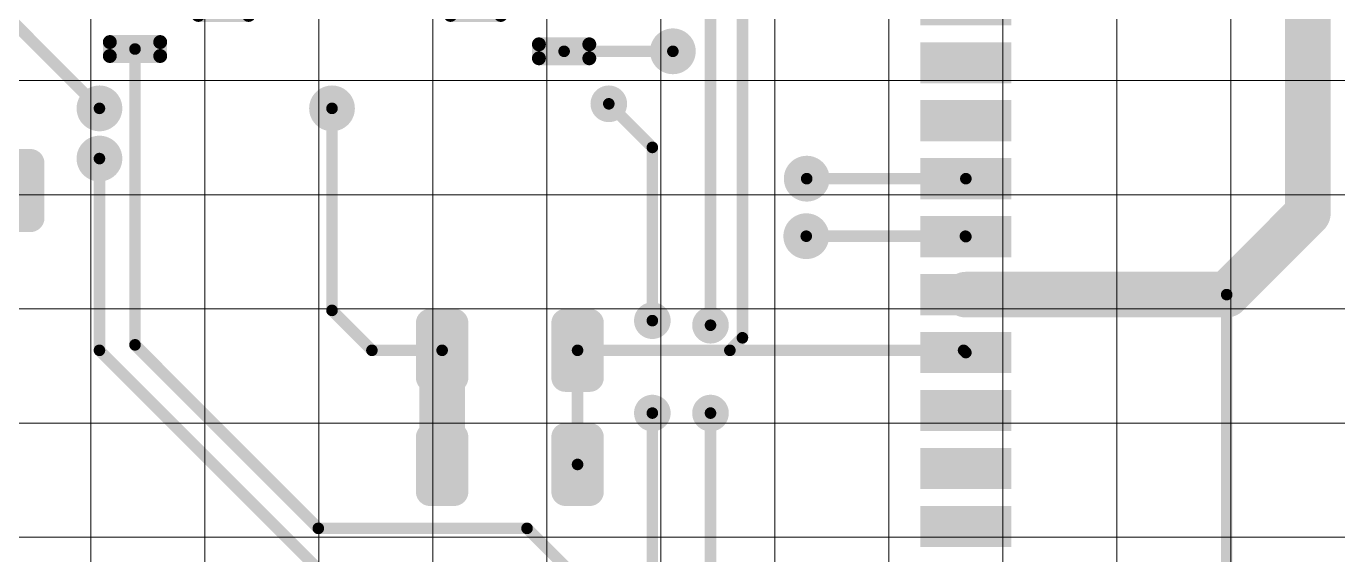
# Model space of a CAD drawing. Extents: x 1996 to 2593, y 74 to 494.
# Drawn here: x 2113.58 to 2142.34, y 349.61 to 361.19 of the extents above; entities that cross this region are included whole.
import ezdxf

# ---------------------------------------------------------------- set-up
doc = ezdxf.new("R2010")
doc.units = 0
doc.header["$MEASUREMENT"] = 0
doc.layers.get('0').update_dxf_attribs({"linetype": 'CONTINUOUS'})
doc.layers.add('BottomSolder', color=6, linetype='CONTINUOUS')
doc.layers.add('TopLayer', color=1, linetype='CONTINUOUS')

# ---------------------------------------------------------------- blocks, each defined once
blk = doc.blocks.new('CAP3216X125N_9')
at = {"layer": 'TopLayer', "const_width": 0.31049976}
for points in [[(-1.90473076, 0.59950096, 1), (-1.594231, 0.59950096, 1)], [(-1.37573004, 0.59950096, 1), (-1.06523028, 0.59950096, 1)], [(1.06524044, 0.59950096, 1), (1.3757402, 0.59950096, 1)], [(1.59424116, 0.59950096, 1), (1.90474092, 0.59950096, 1)], [(-1.90473076, -0.59949588, 1), (-1.594231, -0.59949588, 1)], [(-1.37573004, -0.59949588, 1), (-1.06523028, -0.59949588, 1)], [(1.06524044, -0.59949588, 1), (1.3757402, -0.59949588, 1)], [(1.59424116, -0.59949588, 1), (1.90474092, -0.59949588, 1)]]:
    blk.add_lwpolyline(points, format="xyb", close=True, dxfattribs=at)
at = {"layer": 'TopLayer'}
for points in [[(-1.22048016, -0.90999564), (-1.22048016, 0.91000072), (-1.74948088, -0.90999564), (-1.74948088, 0.91000072)], [(1.74949104, -0.90999564), (1.74949104, 0.91000072), (1.22049032, -0.90999564), (1.22049032, 0.91000072)], [(-0.9099803999999999, -0.59949588), (-0.9099803999999999, 0.59950096), (-2.05998064, -0.59949588), (-2.05998064, 0.59950096)], [(2.0599908, -0.59949588), (2.0599908, 0.59950096), (0.90999056, -0.59949588), (0.90999056, 0.59950096)]]:
    blk.add_solid(points, dxfattribs=at)
blk = doc.blocks.new('CAP3216X125N_13')
at = {"layer": 'TopLayer', "const_width": 0.31049976}
for points in [[(-1.90473076, 0.5995314399999999, 1), (-1.594231, 0.5995314399999999, 1)], [(-1.37573004, 0.5995314399999999, 1), (-1.06523028, 0.5995314399999999, 1)], [(1.06524044, 0.5995314399999999, 1), (1.3757402, 0.5995314399999999, 1)], [(1.59424116, 0.5995314399999999, 1), (1.90474092, 0.5995314399999999, 1)], [(-1.90473076, -0.5994653999999999, 1), (-1.594231, -0.5994653999999999, 1)], [(-1.37573004, -0.5994653999999999, 1), (-1.06523028, -0.5994653999999999, 1)], [(1.06524044, -0.5994653999999999, 1), (1.3757402, -0.5994653999999999, 1)], [(1.59424116, -0.5994653999999999, 1), (1.90474092, -0.5994653999999999, 1)]]:
    blk.add_lwpolyline(points, format="xyb", close=True, dxfattribs=at)
at = {"layer": 'TopLayer'}
for points in [[(-1.22048016, -0.9099651599999999), (-1.22048016, 0.9100311999999999), (-1.74948088, -0.9099651599999999), (-1.74948088, 0.9100311999999999)], [(1.74949104, -0.9099651599999999), (1.74949104, 0.9100311999999999), (1.22049032, -0.9099651599999999), (1.22049032, 0.9100311999999999)], [(-0.9099803999999999, -0.5994653999999999), (-0.9099803999999999, 0.5995314399999999), (-2.05998064, -0.5994653999999999), (-2.05998064, 0.5995314399999999)], [(2.0599908, -0.5994653999999999), (2.0599908, 0.5995314399999999), (0.90999056, -0.5994653999999999), (0.90999056, 0.5995314399999999)]]:
    blk.add_solid(points, dxfattribs=at)
blk = doc.blocks.new('CAP3216X125N_41')
at = {"layer": 'TopLayer', "const_width": 0.31049976}
for points in [[(-1.9047079, 0.59950858, 1), (-1.59420814, 0.59950858, 1)], [(-1.37570718, 0.59950858, 1), (-1.06520742, 0.59950858, 1)], [(1.0652633, 0.59950858, 1), (1.37576306, 0.59950858, 1)], [(1.59426402, 0.59950858, 1), (1.90476378, 0.59950858, 1)], [(-1.9047079, -0.59948826, 1), (-1.59420814, -0.59948826, 1)], [(-1.37570718, -0.59948826, 1), (-1.06520742, -0.59948826, 1)], [(1.0652633, -0.59948826, 1), (1.37576306, -0.59948826, 1)], [(1.59426402, -0.59948826, 1), (1.90476378, -0.59948826, 1)]]:
    blk.add_lwpolyline(points, format="xyb", close=True, dxfattribs=at)
at = {"layer": 'TopLayer'}
for points in [[(-1.2204573, -0.9099880199999999), (-1.2204573, 0.91000834), (-1.74945802, -0.9099880199999999), (-1.74945802, 0.91000834)], [(1.7495139, -0.9099880199999999), (1.7495139, 0.91000834), (1.22051318, -0.9099880199999999), (1.22051318, 0.91000834)], [(-0.90995754, -0.59948826), (-0.90995754, 0.59950858), (-2.05995778, -0.59948826), (-2.05995778, 0.59950858)], [(2.06001366, -0.59948826), (2.06001366, 0.59950858), (0.91001342, -0.59948826), (0.91001342, 0.59950858)]]:
    blk.add_solid(points, dxfattribs=at)
blk = doc.blocks.new('XCVR_ESP32_WROVER_53')
at = {"layer": 'TopLayer'}
for points in [[(-9.500008939999999, 7.809999619999999), (-7.500007859999999, 7.809999619999999), (-9.500008939999999, 8.70999782), (-7.500007859999999, 8.70999782)], [(7.500007859999999, 7.809999619999999), (9.500008939999999, 7.809999619999999), (7.500007859999999, 8.70999782), (9.500008939999999, 8.70999782)], [(-9.500008939999999, 6.53999962), (-7.500007859999999, 6.53999962), (-9.500008939999999, 7.439997819999999), (-7.500007859999999, 7.439997819999999)], [(7.500007859999999, 6.53999962), (9.500008939999999, 6.53999962), (7.500007859999999, 7.439997819999999), (9.500008939999999, 7.439997819999999)], [(-9.500008939999999, 5.26999962), (-7.500007859999999, 5.26999962), (-9.500008939999999, 6.16999782), (-7.500007859999999, 6.16999782)], [(7.500007859999999, 5.26999962), (9.500008939999999, 5.26999962), (7.500007859999999, 6.16999782), (9.500008939999999, 6.16999782)], [(-9.500008939999999, 3.99999962), (-7.500007859999999, 3.99999962), (-9.500008939999999, 4.899997819999999), (-7.500007859999999, 4.899997819999999)], [(7.500007859999999, 3.99999962), (9.500008939999999, 3.99999962), (7.500007859999999, 4.899997819999999), (9.500008939999999, 4.899997819999999)], [(-9.500008939999999, 2.72999962), (-7.500007859999999, 2.72999962), (-9.500008939999999, 3.62999782), (-7.500007859999999, 3.62999782)], [(7.500007859999999, 2.72999962), (9.500008939999999, 2.72999962), (7.500007859999999, 3.62999782), (9.500008939999999, 3.62999782)], [(-3.49999808, -1.74001176), (1.50000208, -1.74001176), (-3.49999808, 3.2599884), (1.50000208, 3.2599884)], [(-9.500008939999999, 1.45999962), (-7.500007859999999, 1.45999962), (-9.500008939999999, 2.35999782), (-7.500007859999999, 2.35999782)], [(7.500007859999999, 1.45999962), (9.500008939999999, 1.45999962), (7.500007859999999, 2.35999782), (9.500008939999999, 2.35999782)], [(-9.500008939999999, 0.18999962), (-7.500007859999999, 0.18999962), (-9.500008939999999, 1.08999782), (-7.500007859999999, 1.08999782)], [(7.500007859999999, 0.18999962), (9.500008939999999, 0.18999962), (7.500007859999999, 1.08999782), (9.500008939999999, 1.08999782)], [(-9.500008939999999, -1.08000038), (-7.500007859999999, -1.08000038), (-9.500008939999999, -0.18000218), (-7.500007859999999, -0.18000218)], [(7.500007859999999, -1.08000038), (9.500008939999999, -1.08000038), (7.500007859999999, -0.18000218), (9.500008939999999, -0.18000218)], [(-9.500008939999999, -2.35000038), (-7.500007859999999, -2.35000038), (-9.500008939999999, -1.45000218), (-7.500007859999999, -1.45000218)], [(7.500007859999999, -2.35000038), (9.500008939999999, -2.35000038), (7.500007859999999, -1.45000218), (9.500008939999999, -1.45000218)], [(-9.500008939999999, -3.62000038), (-7.500007859999999, -3.62000038), (-9.500008939999999, -2.72000218), (-7.500007859999999, -2.72000218)], [(7.500007859999999, -3.62000038), (9.500008939999999, -3.62000038), (7.500007859999999, -2.72000218), (9.500008939999999, -2.72000218)], [(-9.500008939999999, -4.89000038), (-7.500007859999999, -4.89000038), (-9.500008939999999, -3.99000218), (-7.500007859999999, -3.99000218)], [(7.500007859999999, -4.89000038), (9.500008939999999, -4.89000038), (7.500007859999999, -3.99000218), (9.500008939999999, -3.99000218)], [(-9.500008939999999, -6.16000038), (-7.500007859999999, -6.16000038), (-9.500008939999999, -5.26000218), (-7.500007859999999, -5.26000218)], [(7.500007859999999, -6.16000038), (9.500008939999999, -6.16000038), (7.500007859999999, -5.26000218), (9.500008939999999, -5.26000218)], [(-9.500008939999999, -7.430000379999999), (-7.500007859999999, -7.430000379999999), (-9.500008939999999, -6.530002179999999), (-7.500007859999999, -6.530002179999999)], [(7.500007859999999, -7.430000379999999), (9.500008939999999, -7.430000379999999), (7.500007859999999, -6.530002179999999), (9.500008939999999, -6.530002179999999)], [(-9.500008939999999, -8.700000379999999), (-7.500007859999999, -8.700000379999999), (-9.500008939999999, -7.80000218), (-7.500007859999999, -7.80000218)], [(7.500007859999999, -8.700000379999999), (9.500008939999999, -8.700000379999999), (7.500007859999999, -7.80000218), (9.500008939999999, -7.80000218)], [(-9.500008939999999, -9.97000038), (-7.500007859999999, -9.97000038), (-9.500008939999999, -9.07000218), (-7.500007859999999, -9.07000218)], [(7.500007859999999, -9.97000038), (9.500008939999999, -9.97000038), (7.500007859999999, -9.07000218), (9.500008939999999, -9.07000218)], [(-9.500008939999999, -11.24000038), (-7.500007859999999, -11.24000038), (-9.500008939999999, -10.34000218), (-7.500007859999999, -10.34000218)], [(7.500007859999999, -11.24000038), (9.500008939999999, -11.24000038), (7.500007859999999, -10.34000218), (9.500008939999999, -10.34000218)], [(-9.500008939999999, -12.51000038), (-7.500007859999999, -12.51000038), (-9.500008939999999, -11.61000218), (-7.500007859999999, -11.61000218)], [(7.500007859999999, -12.51000038), (9.500008939999999, -12.51000038), (7.500007859999999, -11.61000218), (9.500008939999999, -11.61000218)], [(-9.500008939999999, -13.78000038), (-7.500007859999999, -13.78000038), (-9.500008939999999, -12.88000218), (-7.500007859999999, -12.88000218)], [(7.500007859999999, -13.78000038), (9.500008939999999, -13.78000038), (7.500007859999999, -12.88000218), (9.500008939999999, -12.88000218)], [(-9.500008939999999, -15.05000038), (-7.500007859999999, -15.05000038), (-9.500008939999999, -14.15000218), (-7.500007859999999, -14.15000218)], [(7.500007859999999, -15.05000038), (9.500008939999999, -15.05000038), (7.500007859999999, -14.15000218), (9.500008939999999, -14.15000218)]]:
    blk.add_solid(points, dxfattribs=at)
blk = doc.blocks.new('SOT23_3P96_237X112L42X44_125')
at = {"layer": 'TopLayer', "const_width": 0.15249906}
for points in [[(-1.59869124, 1.10247684, 1), (-1.44619472, 1.10247684, 1)], [(-0.49368964, 1.10247684, 1), (-0.34119312, 1.10247684, 1)], [(-1.59869124, 0.79747872, 1), (-1.44619472, 0.79747872, 1)], [(-0.49368964, 0.79747872, 1), (-0.34119312, 0.79747872, 1)], [(0.34130996, 0.15246604, 1), (0.49380648, 0.15246604, 1)], [(1.44631156, 0.15246604, 1), (1.59880808, 0.15246604, 1)], [(0.34130996, -0.15253208, 1), (0.49380648, -0.15253208, 1)], [(1.44631156, -0.15253208, 1), (1.59880808, -0.15253208, 1)], [(-1.59869124, -0.74755756, 1), (-1.44619472, -0.74755756, 1)], [(-0.49368964, -0.74755756, 1), (-0.34119312, -0.74755756, 1)], [(-1.59869124, -1.05255568, 1), (-1.44619472, -1.05255568, 1)], [(-0.49368964, -1.05255568, 1), (-0.34119312, -1.05255568, 1)]]:
    blk.add_lwpolyline(points, format="xyb", close=True, dxfattribs=at)
at = {"layer": 'TopLayer'}
for points in [[(-1.52244298, 1.2549759), (-1.52244298, 0.64497966), (-0.41744138, 1.2549759), (-0.41744138, 0.64497966)], [(-1.67494204, 1.10247684), (-1.67494204, 0.79747872), (-0.26494232, 1.10247684), (-0.26494232, 0.79747872)], [(0.41755822, 0.3049651), (0.41755822, -0.30503114), (1.52255982, 0.3049651), (1.52255982, -0.30503114)], [(0.26505916, 0.15246604), (0.26505916, -0.15253208), (1.67505888, 0.15246604), (1.67505888, -0.15253208)], [(-1.67494204, -0.74755756), (-1.67494204, -1.05255568), (-0.26494232, -0.74755756), (-0.26494232, -1.05255568)], [(-1.52244298, -0.5950584999999999), (-1.52244298, -1.20505474), (-0.41744138, -0.5950584999999999), (-0.41744138, -1.20505474)]]:
    blk.add_solid(points, dxfattribs=at)
blk = doc.blocks.new('SOT23_3P96_237X112L42X44_126')
at = {"layer": 'TopLayer', "const_width": 0.15249906}
for points in [[(-1.59874458, 1.1025251, 1), (-1.44624806, 1.1025251, 1)], [(-0.49374298, 1.1025251, 1), (-0.34124646, 1.1025251, 1)], [(-1.59874458, 0.79752698, 1), (-1.44624806, 0.79752698, 1)], [(-0.49374298, 0.79752698, 1), (-0.34124646, 0.79752698, 1)], [(0.34125662, 0.1525143, 1), (0.49375314, 0.1525143, 1)], [(1.44625822, 0.1525143, 1), (1.59875474, 0.1525143, 1)], [(0.34125662, -0.15248382, 1), (0.49375314, -0.15248382, 1)], [(1.44625822, -0.15248382, 1), (1.59875474, -0.15248382, 1)], [(-1.59874458, -0.7475092999999999, 1), (-1.44624806, -0.7475092999999999, 1)], [(-0.49374298, -0.7475092999999999, 1), (-0.34124646, -0.7475092999999999, 1)], [(-1.59874458, -1.05250742, 1), (-1.44624806, -1.05250742, 1)], [(-0.49374298, -1.05250742, 1), (-0.34124646, -1.05250742, 1)]]:
    blk.add_lwpolyline(points, format="xyb", close=True, dxfattribs=at)
at = {"layer": 'TopLayer'}
for points in [[(-1.52249632, 1.25502416), (-1.52249632, 0.64502792), (-0.41749472, 1.25502416), (-0.41749472, 0.64502792)], [(-1.67499538, 1.1025251), (-1.67499538, 0.79752698), (-0.26499566, 1.1025251), (-0.26499566, 0.79752698)], [(0.41750488, 0.30501336), (0.41750488, -0.30498288), (1.52250648, 0.30501336), (1.52250648, -0.30498288)], [(0.26500582, 0.1525143), (0.26500582, -0.15248382), (1.67500554, 0.1525143), (1.67500554, -0.15248382)], [(-1.67499538, -0.7475092999999999), (-1.67499538, -1.05250742), (-0.26499566, -0.7475092999999999), (-0.26499566, -1.05250742)], [(-1.52249632, -0.5950102399999999), (-1.52249632, -1.20500648), (-0.41749472, -0.5950102399999999), (-0.41749472, -1.20500648)]]:
    blk.add_solid(points, dxfattribs=at)

msp = doc.modelspace()

# ---------------------------------------------------------------- linework, layer by layer
at = {"lineweight": 9}
for p, q in [((2115, 397.5), (2115, 317.50000696)), ((2117.5, 397.5), (2117.5, 315.00001016)), ((2120, 397.5), (2120, 317.50000696)), ((2122.5, 397.5), (2122.5, 317.50000696)), ((2125, 397.5), (2125, 317.50000696)), ((2127.5, 397.5), (2127.5, 315.00001016)), ((2130, 397.5), (2130, 317.50000696)), ((2132.4999878, 397.5), (2132.4999878, 317.50001966)), ((2135, 397.5), (2135, 317.50000696)), ((2137.499990233733, 397.4999953315619), (2137.499990233733, 317.5000022915618)), ((2139.999990233733, 397.4999953315619), (2139.999990233733, 317.5000022915618)), ((2137.50001336, 360.00001016), (2037.5000127, 360.00001016)), ((2157.500016565001, 359.9999993438706), (2057.500015905001, 359.9999993438706)), ((2137.50001336, 357.50001016), (2035, 357.50001016)), ((2157.500016565001, 357.4999993438706), (2055.000003205001, 357.4999993438706)), ((2137.50001336, 355.00001016), (2037.5000127, 355.00001016)), ((2157.500016565001, 354.9999993438706), (2057.500015905001, 354.9999993438706)), ((2137.50001336, 352.50001016), (2037.5000127, 352.50001016)), ((2157.500016565001, 352.4999993438706), (2057.500015905001, 352.4999993438706)), ((2137.50001336, 350.00001016), (2037.5000127, 350.00001016)), ((2157.500016565001, 349.9999993438706), (2057.500015905001, 349.9999993438706))]:
    msp.add_line(p, q, dxfattribs=at)
at = {"layer": 'BottomSolder'}
for points, const_width in [([(2127.512793334487, 360.6426232130476, 1), (2128.014392534487, 360.6426232130476, 1)], 0.5015992), ([(2114.937817214487, 359.3926409530475, 1), (2115.439416414487, 359.3926409530475, 1)], 0.5015992), ([(2120.037781614487, 359.3926409530475, 1), (2120.539380814487, 359.3926409530475, 1)], 0.5015992), ([(2126.157771914487, 359.4926229730475, 1), (2126.559371314487, 359.4926229730475, 1)], 0.4015994), ([(2114.937817214487, 358.2926177530475, 1), (2115.439416414487, 358.2926177530475, 1)], 0.5015992), ([(2130.447819214487, 357.8526389530476, 1), (2130.949418414487, 357.8526389530476, 1)], 0.5015992), ([(2130.437811614487, 356.5926465530476, 1), (2130.939410814487, 356.5926465530476, 1)], 0.5015992), ([(2127.112794134487, 354.7426223130475, 1), (2127.514393534487, 354.7426223130475, 1)], 0.4015994), ([(2128.387795394487, 354.6426225130476, 1), (2128.789394794487, 354.6426225130476, 1)], 0.4015994), ([(2127.112794134487, 352.7176225530475, 1), (2127.514393534487, 352.7176225530475, 1)], 0.4015994), ([(2128.387795394487, 352.7176250930475, 1), (2128.789394794487, 352.7176250930475, 1)], 0.4015994)]:
    msp.add_lwpolyline(points, format="xyb", close=True, dxfattribs=dict(at, const_width=const_width))
at = {"layer": 'TopLayer'}
for points, const_width in [([(2129.288614014487, 354.3676446530475), (2129.288614014487, 371.0675985530475)], 0.254), ([(2141.688589214487, 357.0926201530476), (2141.688589214487, 365.5926285530475)], 1.00000054), ([(2128.588595094487, 354.6426225130476), (2128.588595094487, 364.1676225130475)], 0.254), ([(2112.401119214487, 362.1801385530475), (2115.188616814487, 359.3926409530475)], 0.254), ([(2115.968600014487, 354.2126157530475), (2115.968600014487, 360.6926129530476)], 0.254), ([(2125.378588814487, 360.6426257530475), (2127.763592934487, 360.6426232130476)], 0.254), ([(2120.288581214487, 354.9676053530475), (2120.288581214487, 359.3926409530475)], 0.254), ([(2126.358571614487, 359.4926229730475), (2127.313593834487, 358.5376007530476)], 0.254), ([(2127.313593834487, 354.7426223130475), (2127.313593834487, 358.5376007530476)], 0.254), ([(2115.188616814487, 354.0926261530475), (2115.188616814487, 358.2926177530475)], 0.254), ([(2130.698618814487, 357.8526389530476), (2134.188578814487, 357.8526389530476)], 0.254), ([(2139.908608014487, 355.3126389530475), (2141.688589214487, 357.0926201530476)], 1.00000054), ([(2130.688611214487, 356.5926465530476), (2134.178571214487, 356.5926465530476)], 0.254), ([(2134.178571214487, 356.5926465530476), (2134.188578814487, 356.5826389530475)], 0.254), ([(2134.188578814487, 355.3126389530475), (2139.908608014487, 355.3126389530475)], 1.00000054), ([(2139.908608014487, 349.2626637530475), (2139.908608014487, 355.3126389530475)], 0.254), ([(2120.288581214487, 354.9676053530475), (2121.163611214487, 354.0926261530475)], 0.254), ([(2115.968600014487, 354.2126157530475), (2119.988607214487, 350.1926085530475)], 0.254), ([(2122.703613214487, 351.5926565530476), (2122.703613214487, 354.0926261530475)], 1.00000054), ([(2129.013595514487, 354.0926261530475), (2129.288614014487, 354.3676446530475)], 0.254), ([(2115.188616814487, 354.0926261530475), (2120.188556014487, 349.0926361530475)], 0.254), ([(2121.163611214487, 354.0926261530475), (2122.703613214487, 354.0926261530475)], 0.254), ([(2125.673584414487, 354.0926261530475), (2129.013595514487, 354.0926261530475)], 0.254), ([(2125.673584414487, 351.5926565530476), (2125.673584414487, 354.0926261530475)], 0.254), ([(2129.013595514487, 354.0926261530475), (2134.138591614487, 354.0926261530475)], 0.254), ([(2134.138591614487, 354.0926261530475), (2134.188578814487, 354.0426389530475)], 0.254), ([(2127.313593834487, 347.4226191730475), (2127.313593834487, 352.7176225530475)], 0.254), ([(2128.588595094487, 347.7926260530475), (2128.588595094487, 352.7176250930475)], 0.254), ([(2119.988607214487, 350.1926085530475), (2124.565534814487, 350.1926085530475)], 0.254), ([(2124.565534814487, 350.1926085530475), (2125.438583614487, 349.3196105530475)], 0.254)]:
    msp.add_lwpolyline(points, dxfattribs=dict(at, const_width=const_width))
for points, const_width in [([(2127.563593334487, 360.6426232130476, 1), (2127.963592534487, 360.6426232130476, 1)], 0.3999992), ([(2115.905100014487, 360.6926129530476, 1), (2116.032100014487, 360.6926129530476, 1)], 0.127), ([(2125.315088814487, 360.6426257530475, 1), (2125.442088814487, 360.6426257530475, 1)], 0.127), ([(2127.700092934487, 360.6426232130476, 1), (2127.827092934487, 360.6426232130476, 1)], 0.127), ([(2114.988617214487, 359.3926409530475, 1), (2115.388616414487, 359.3926409530475, 1)], 0.3999992), ([(2115.125116814487, 359.3926409530475, 1), (2115.252116814487, 359.3926409530475, 1)], 0.127), ([(2120.088581614487, 359.3926409530475, 1), (2120.488580814487, 359.3926409530475, 1)], 0.3999992), ([(2120.225081214487, 359.3926409530475, 1), (2120.352081214487, 359.3926409530475, 1)], 0.127), ([(2126.208571914487, 359.4926229730475, 1), (2126.508571314487, 359.4926229730475, 1)], 0.2999994), ([(2126.295071614487, 359.4926229730475, 1), (2126.422071614487, 359.4926229730475, 1)], 0.127), ([(2114.988617214487, 358.2926177530475, 1), (2115.388616414487, 358.2926177530475, 1)], 0.3999992), ([(2127.250093834487, 358.5376007530476, 1), (2127.377093834487, 358.5376007530476, 1)], 0.127), ([(2127.250093834487, 358.5376007530476, 1), (2127.377093834487, 358.5376007530476, 1)], 0.127), ([(2115.125116814487, 358.2926177530475, 1), (2115.252116814487, 358.2926177530475, 1)], 0.127), ([(2130.498619214487, 357.8526389530476, 1), (2130.898618414487, 357.8526389530476, 1)], 0.3999992), ([(2130.635118814487, 357.8526389530476, 1), (2130.762118814487, 357.8526389530476, 1)], 0.127), ([(2134.125078814487, 357.8526389530476, 1), (2134.252078814487, 357.8526389530476, 1)], 0.127), ([(2141.438589714487, 357.0926201530476, 1), (2141.938588714487, 357.0926201530476, 1)], 0.499999), ([(2141.438589714487, 357.0926201530476, 1), (2141.938588714487, 357.0926201530476, 1)], 0.499999), ([(2130.488611614487, 356.5926465530476, 1), (2130.888610814487, 356.5926465530476, 1)], 0.3999992), ([(2130.625111214487, 356.5926465530476, 1), (2130.752111214487, 356.5926465530476, 1)], 0.127), ([(2134.115071214487, 356.5926465530476, 1), (2134.242071214487, 356.5926465530476, 1)], 0.127), ([(2134.115071214487, 356.5926465530476, 1), (2134.242071214487, 356.5926465530476, 1)], 0.127), ([(2134.125078814487, 356.5826389530475, 1), (2134.252078814487, 356.5826389530475, 1)], 0.127), ([(2133.938579314487, 355.3126389530475, 1), (2134.438578314487, 355.3126389530475, 1)], 0.499999), ([(2139.658608514487, 355.3126389530475, 1), (2140.158607514487, 355.3126389530475, 1)], 0.499999), ([(2139.658608514487, 355.3126389530475, 1), (2140.158607514487, 355.3126389530475, 1)], 0.499999), ([(2139.845108014487, 355.3126389530475, 1), (2139.972108014487, 355.3126389530475, 1)], 0.127), ([(2120.225081214487, 354.9676053530475, 1), (2120.352081214487, 354.9676053530475, 1)], 0.127), ([(2120.225081214487, 354.9676053530475, 1), (2120.352081214487, 354.9676053530475, 1)], 0.127), ([(2127.163594134487, 354.7426223130475, 1), (2127.463593534487, 354.7426223130475, 1)], 0.2999994), ([(2128.438595394487, 354.6426225130476, 1), (2128.738594794487, 354.6426225130476, 1)], 0.2999994), ([(2127.250093834487, 354.7426223130475, 1), (2127.377093834487, 354.7426223130475, 1)], 0.127), ([(2128.525095094487, 354.6426225130476, 1), (2128.652095094487, 354.6426225130476, 1)], 0.127), ([(2115.905100014487, 354.2126157530475, 1), (2116.032100014487, 354.2126157530475, 1)], 0.127), ([(2115.905100014487, 354.2126157530475, 1), (2116.032100014487, 354.2126157530475, 1)], 0.127), ([(2122.453613714487, 354.0926261530475, 1), (2122.953612714487, 354.0926261530475, 1)], 0.499999), ([(2129.225114014487, 354.3676446530475, 1), (2129.352114014487, 354.3676446530475, 1)], 0.127), ([(2129.225114014487, 354.3676446530475, 1), (2129.352114014487, 354.3676446530475, 1)], 0.127), ([(2115.125116814487, 354.0926261530475, 1), (2115.252116814487, 354.0926261530475, 1)], 0.127), ([(2115.125116814487, 354.0926261530475, 1), (2115.252116814487, 354.0926261530475, 1)], 0.127), ([(2121.100111214487, 354.0926261530475, 1), (2121.227111214487, 354.0926261530475, 1)], 0.127), ([(2121.100111214487, 354.0926261530475, 1), (2121.227111214487, 354.0926261530475, 1)], 0.127), ([(2122.640113214487, 354.0926261530475, 1), (2122.767113214487, 354.0926261530475, 1)], 0.127), ([(2125.610084414487, 354.0926261530475, 1), (2125.737084414487, 354.0926261530475, 1)], 0.127), ([(2125.610084414487, 354.0926261530475, 1), (2125.737084414487, 354.0926261530475, 1)], 0.127), ([(2128.950095514487, 354.0926261530475, 1), (2129.077095514487, 354.0926261530475, 1)], 0.127), ([(2128.950095514487, 354.0926261530475, 1), (2129.077095514487, 354.0926261530475, 1)], 0.127), ([(2128.950095514487, 354.0926261530475, 1), (2129.077095514487, 354.0926261530475, 1)], 0.127), ([(2134.075091614487, 354.0926261530475, 1), (2134.202091614487, 354.0926261530475, 1)], 0.127), ([(2134.075091614487, 354.0926261530475, 1), (2134.202091614487, 354.0926261530475, 1)], 0.127), ([(2134.125078814487, 354.0426389530475, 1), (2134.252078814487, 354.0426389530475, 1)], 0.127), ([(2127.163594134487, 352.7176225530475, 1), (2127.463593534487, 352.7176225530475, 1)], 0.2999994), ([(2128.438595394487, 352.7176250930475, 1), (2128.738594794487, 352.7176250930475, 1)], 0.2999994), ([(2127.250093834487, 352.7176225530475, 1), (2127.377093834487, 352.7176225530475, 1)], 0.127), ([(2128.525095094487, 352.7176250930475, 1), (2128.652095094487, 352.7176250930475, 1)], 0.127), ([(2122.453613714487, 351.5926565530476, 1), (2122.953612714487, 351.5926565530476, 1)], 0.499999), ([(2125.610084414487, 351.5926565530476, 1), (2125.737084414487, 351.5926565530476, 1)], 0.127), ([(2119.925107214487, 350.1926085530475, 1), (2120.052107214487, 350.1926085530475, 1)], 0.127), ([(2119.925107214487, 350.1926085530475, 1), (2120.052107214487, 350.1926085530475, 1)], 0.127), ([(2124.502034814487, 350.1926085530475, 1), (2124.629034814487, 350.1926085530475, 1)], 0.127), ([(2124.502034814487, 350.1926085530475, 1), (2124.629034814487, 350.1926085530475, 1)], 0.127)]:
    msp.add_lwpolyline(points, format="xyb", close=True, dxfattribs=dict(at, const_width=const_width))

# ---------------------------------------------------------------- block references
for name, p in [('XCVR_ESP32_WROVER_53', (2142.688587214487, 364.8326402330476)), ('SOT23_3P96_237X112L42X44_126', (2116.938595534487, 361.5926213130476)), ('CAP3216X125N_41', (2111.923571274487, 357.5926343930475)), ('CAP3216X125N_9', (2124.188593734487, 354.0926236130476)), ('CAP3216X125N_13', (2124.188593734487, 351.5926235330475))]:
    msp.add_blockref(name, p)
at = {"rotation": 180}
msp.add_blockref('SOT23_3P96_237X112L42X44_125', (2124.408646634487, 361.5926035330476), dxfattribs=at)

doc.saveas('drawing.dxf')
